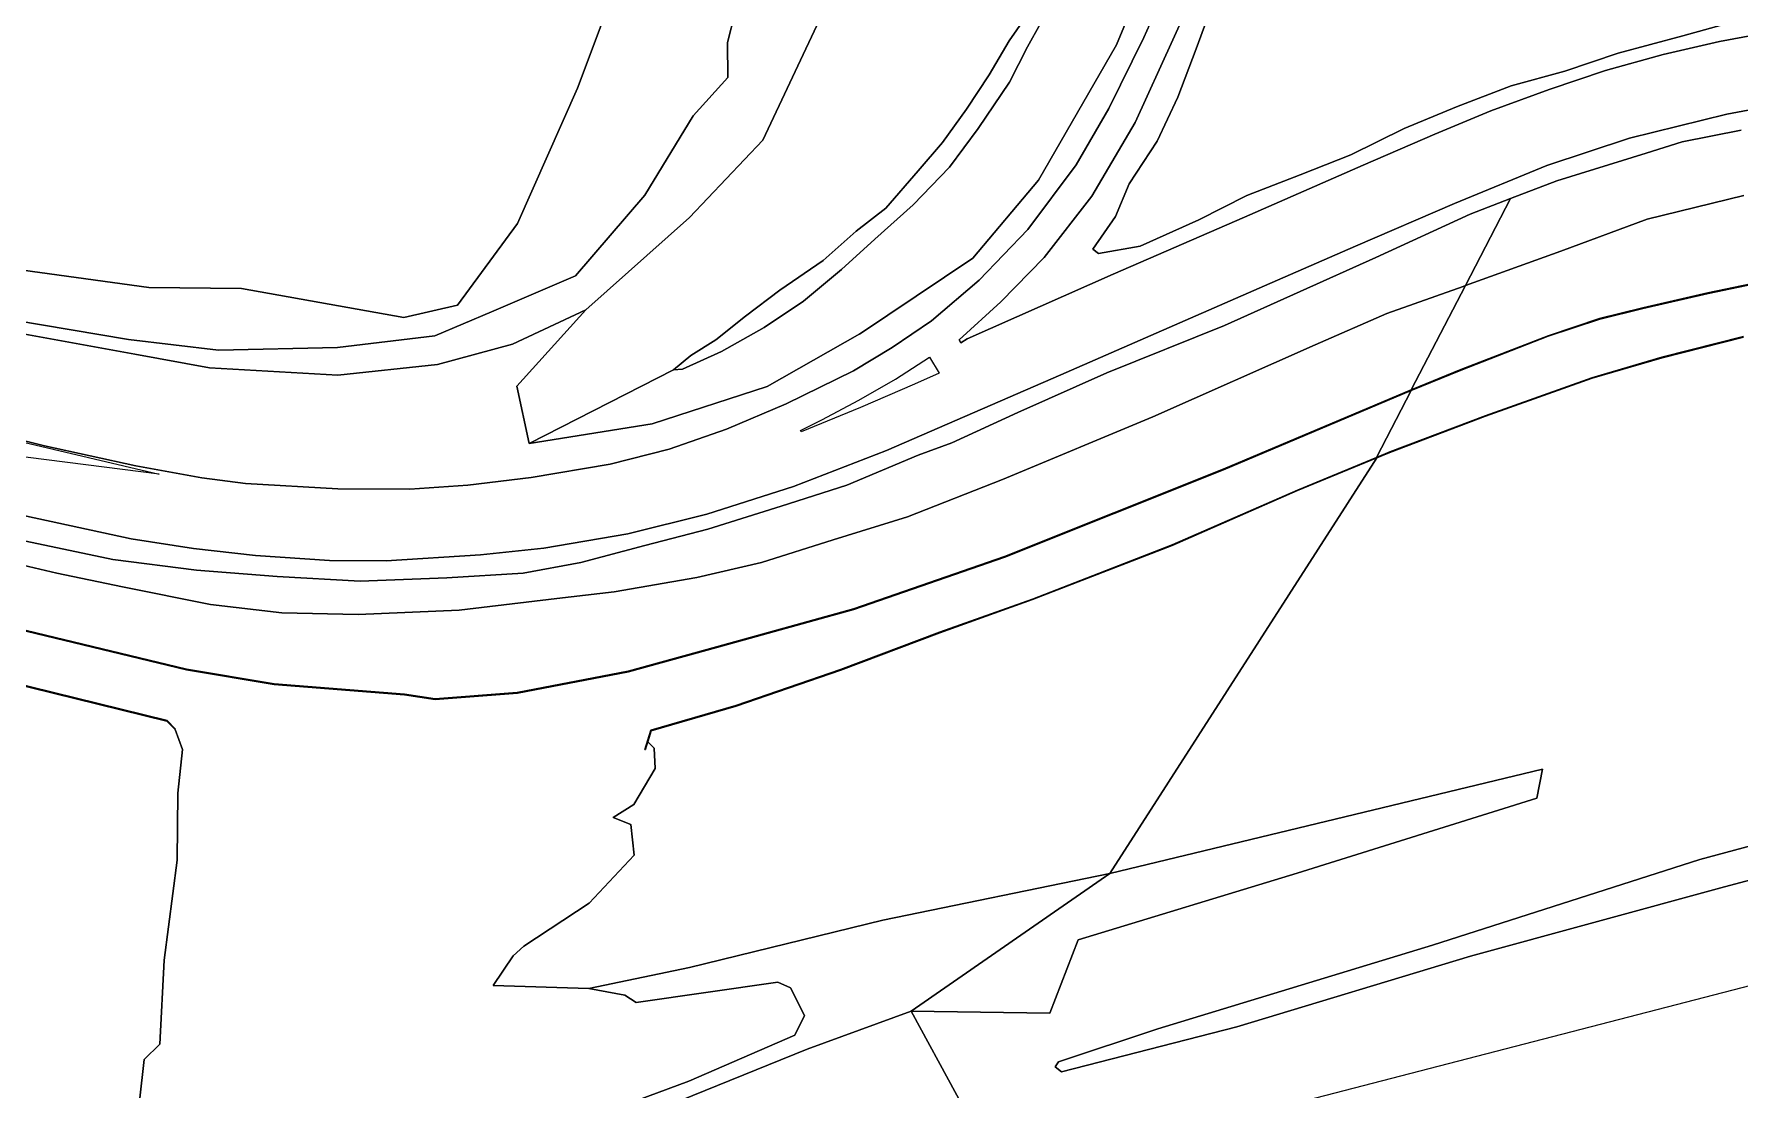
# Model space of a CAD drawing. Header units: metres. Extents: x 112942 to 118371, y 496117 to 499046.
# Drawn here: x 113098.9 to 113374.4, y 498366.9 to 498537.4 of the extents above; entities that cross this region are included whole.
import ezdxf

# ---------------------------------------------------------------- set-up
doc = ezdxf.new("R2010")
doc.units = ezdxf.units.M
doc.layers.add('B-WE-OG-TOPOKAART-G', color=7, linetype='Continuous', lineweight=18)

msp = doc.modelspace()

# ---------------------------------------------------------------- linework, layer by layer
at = {"layer": 'B-WE-OG-TOPOKAART-G'}
for points in [[(113154.633, 498640.939, 3.595), (113182.552, 498629.158, 4.023), (113203.124, 498614.659, 4.405), (113215.938, 498601.282, 4.377), (113222.841, 498587.289, 4.424), (113226.987, 498571.36, 4.179), (113226.99, 498571.343, 4.185), (113229.095, 498558.068, 4.162), (113226.212, 498540.59, 3.909), (113216.627, 498520.24, 3.058), (113204.765, 498507.783, 2.592), (113188.007, 498492.869, 2.381), (113176.195, 498487.348, 2.056), (113164.053, 498484.018, 1.838), (113147.967, 498482.338, 1.624), (113127.242, 498483.49, 1.291), (113115.156, 498485.73, 1.125), (113095.015, 498489.368, 1.072)], [(113286.846, 498556.282, 6.487), (113278.148, 498536.842, 5.695), (113272.484, 498525.369, 5.041), (113267.192, 498516.303, 4.5), (113259.408, 498505.821, 3.776), (113251.563, 498497.642, 3.241), (113243.832, 498491.114, 2.891), (113237.501, 498486.766, 2.698), (113231.248, 498482.997, 2.586), (113220.366, 498477.694, 2.361), (113210.725, 498473.614, 2.248), (113201.478, 498470.373, 2.076), (113191.941, 498467.947, 1.953), (113179.165, 498465.776, 1.766), (113168.954, 498464.565, 1.66), (113159.595, 498463.916, 1.567), (113147.941, 498463.937, 1.52), (113133.057, 498464.848, 1.477), (113126.02, 498465.762, 1.456), (113115.318, 498467.703, 1.466), (113100.607, 498470.928, 1.519), (113071.636, 498478.074, 1.458)], [(113071.636, 498478.074, 1.458), (113100.607, 498470.928, 1.519), (113115.318, 498467.703, 1.466), (113126.02, 498465.762, 1.456), (113133.057, 498464.848, 1.477), (113147.941, 498463.937, 1.52), (113159.595, 498463.916, 1.567), (113168.954, 498464.565, 1.66), (113179.165, 498465.776, 1.766), (113191.941, 498467.947, 1.953), (113201.478, 498470.373, 2.076), (113210.725, 498473.614, 2.248), (113220.366, 498477.694, 2.361), (113231.248, 498482.997, 2.586), (113237.501, 498486.766, 2.698), (113243.832, 498491.114, 2.891), (113251.563, 498497.642, 3.241), (113259.408, 498505.821, 3.776), (113267.192, 498516.303, 4.5), (113272.484, 498525.369, 5.041), (113278.148, 498536.842, 5.695), (113286.846, 498556.282, 6.487)], [(113095.015, 498489.368, 1.072), (113115.156, 498485.73, 1.125), (113127.242, 498483.49, 1.291), (113147.967, 498482.338, 1.624), (113164.053, 498484.018, 1.838), (113176.195, 498487.348, 2.056), (113188.007, 498492.869, 2.381), (113176.875, 498480.539, 1.682), (113178.869, 498471.264, 1.64), (113198.757, 498474.463, 1.769), (113198.747, 498474.449, 1.779), (113217.292, 498480.483, 2.057), (113232.253, 498488.991, 2.512), (113232.223, 498488.947, 2.511), (113250.511, 498501.212, 3.109), (113261.132, 498513.814, 3.876), (113273.713, 498535.669, 5.363), (113281.501, 498554.384, 6.331)], [(113281.501, 498554.384, 6.331), (113273.713, 498535.669, 5.363), (113261.132, 498513.814, 3.876), (113250.511, 498501.212, 3.109), (113232.223, 498488.947, 2.511), (113232.253, 498488.991, 2.512), (113217.292, 498480.483, 2.057), (113198.747, 498474.449, 1.779), (113198.757, 498474.463, 1.769), (113178.869, 498471.264, 1.64), (113202.168, 498483.199, 3.668), (113203.616, 498483.303, 3.693), (113209.918, 498486.152, 4.104), (113216.806, 498489.997, 4.505), (113223.152, 498494.266, 5.06), (113229.31, 498499.396, 5.538), (113234.675, 498504.276, 6.009), (113240.906, 498509.811, 6.258), (113246.739, 498515.907, 6.657), (113251.404, 498522.126, 7.005), (113256.456, 498529.625, 7.543)], [(113379.533, 498537.751, 6.012), (113371.102, 498536.197, 5.893), (113362.021, 498534.118, 5.774), (113352.728, 498531.494, 5.647), (113343.596, 498528.465, 5.511), (113334.216, 498524.975, 5.345), (113325.168, 498521.25, 5.139), (113313.581, 498516.215, 4.84), (113294.376, 498507.842, 4.337), (113273.209, 498498.598, 3.715), (113249.604, 498488.176, 3.072), (113248.586, 498487.513, 3.047), (113248.325, 498488.001, 3.099), (113255.037, 498494.136, 3.481), (113262.056, 498501.306, 3.907), (113269.744, 498511.201, 4.556), (113276.768, 498523.129, 5.246), (113288.919, 498549.864, 6.448)], [(113288.919, 498549.864, 6.448), (113276.768, 498523.129, 5.246), (113269.744, 498511.201, 4.556), (113262.056, 498501.306, 3.907), (113255.037, 498494.136, 3.481), (113248.325, 498488.001, 3.099), (113248.586, 498487.513, 3.047), (113249.604, 498488.176, 3.072), (113273.209, 498498.598, 3.715), (113294.376, 498507.842, 4.337), (113313.581, 498516.215, 4.84), (113325.168, 498521.25, 5.139), (113334.216, 498524.975, 5.345), (113343.596, 498528.465, 5.511), (113352.728, 498531.494, 5.647), (113362.021, 498534.118, 5.774), (113371.102, 498536.197, 5.893), (113379.533, 498537.751, 6.012)], [(113076.274, 498502.111, 0.217), (113117.437, 498496.479, 0.164), (113132.41, 498496.31, 0.447), (113149.569, 498493.26, 0.669), (113158.634, 498491.604, 0.8), (113167.289, 498493.632, 0.83), (113177.002, 498506.79, 0.346), (113186.677, 498528.631, 0.524), (113192.441, 498544.039, 0.679)], [(113192.441, 498544.039, 0.679), (113186.677, 498528.631, 0.524), (113177.002, 498506.79, 0.346), (113167.289, 498493.632, 0.83), (113158.634, 498491.604, 0.8), (113149.569, 498493.26, 0.669), (113132.41, 498496.31, 0.447), (113117.437, 498496.479, 0.164), (113076.274, 498502.111, 0.217)], [(113095.633, 498491.199, 0.627), (113114.128, 498488.074, 0.733), (113128.679, 498486.373, 0.813), (113147.902, 498486.774, 0.876), (113163.644, 498488.687, 0.983), (113172.799, 498492.538, 0.938), (113186.333, 498498.373, 1.15), (113197.548, 498511.399, 0.988), (113205.378, 498524.166, 0.76), (113210.975, 498530.354, 0.971), (113210.886, 498536.039, 1.111), (113213.395, 498545.753, 1.051)], [(113213.395, 498545.753, 1.051), (113210.886, 498536.039, 1.111), (113210.975, 498530.354, 0.971), (113205.378, 498524.166, 0.76), (113197.548, 498511.399, 0.988)], [(113260.094, 498541.632, 7.958), (113256.409, 498536.287, 7.634), (113253.145, 498530.784, 7.402), (113249.483, 498525.292, 7.079), (113245.61, 498519.876, 6.752), (113241.699, 498515.289, 6.431), (113236.489, 498509.291, 6.066), (113231.68, 498505.584, 5.71), (113226.346, 498500.852, 5.334), (113219.358, 498496.067, 4.709), (113213.782, 498491.839, 4.277), (113209.029, 498488.024, 4.031), (113204.955, 498485.471, 3.866), (113202.168, 498483.199, 3.668), (113178.869, 498471.264, 1.64), (113176.875, 498480.539, 1.682), (113188.007, 498492.869, 2.381), (113204.765, 498507.783, 2.592), (113216.627, 498520.24, 3.058), (113226.212, 498540.59, 3.909)], [(113263.572, 498542.848, 8.136), (113259.354, 498535.336, 7.789), (113256.456, 498529.625, 7.543), (113251.404, 498522.126, 7.005), (113246.739, 498515.907, 6.657), (113240.906, 498509.811, 6.258), (113234.675, 498504.276, 6.009), (113229.31, 498499.396, 5.538), (113223.152, 498494.266, 5.06), (113216.806, 498489.997, 4.505), (113209.918, 498486.152, 4.104), (113203.616, 498483.303, 3.693), (113202.168, 498483.199, 3.668), (113204.955, 498485.471, 3.866), (113209.029, 498488.024, 4.031), (113213.782, 498491.839, 4.277), (113219.358, 498496.067, 4.709), (113226.346, 498500.852, 5.334), (113231.68, 498505.584, 5.71), (113236.489, 498509.291, 6.066), (113241.699, 498515.289, 6.431), (113245.61, 498519.876, 6.752), (113249.483, 498525.292, 7.079), (113253.145, 498530.784, 7.402), (113256.409, 498536.287, 7.634), (113260.094, 498541.632, 7.958)], [(113256.456, 498529.625, 7.543), (113259.354, 498535.336, 7.789), (113263.572, 498542.848, 8.136)], [(113375.124, 498539.845, 5.81), (113365.187, 498537.132, 5.567), (113354.775, 498534.286, 5.484), (113346.129, 498531.411, 5.314), (113337.476, 498529.024, 5.19), (113328.629, 498525.626, 4.982), (113320.211, 498522.151, 4.762), (113311.603, 498517.902, 4.536), (113303.381, 498514.683, 4.335), (113294.767, 498511.335, 4.068), (113287.029, 498507.37, 3.755), (113277.575, 498503.138, 3.638), (113270.841, 498501.986, 3.826), (113269.893, 498502.654, 3.89), (113273.566, 498507.932, 4.375), (113275.778, 498513.221, 4.511), (113280.303, 498520.088, 4.886), (113283.648, 498527.189, 5.02), (113286.6, 498535.006, 5.277), (113289.65, 498543.408, 5.799)], [(113289.65, 498543.408, 5.799), (113286.6, 498535.006, 5.277), (113283.648, 498527.189, 5.02), (113280.303, 498520.088, 4.886), (113275.778, 498513.221, 4.511), (113273.566, 498507.932, 4.375), (113269.893, 498502.654, 3.89), (113270.841, 498501.986, 3.826), (113277.575, 498503.138, 3.638), (113287.029, 498507.37, 3.755), (113294.767, 498511.335, 4.068), (113303.381, 498514.683, 4.335), (113311.603, 498517.902, 4.536), (113320.211, 498522.151, 4.762), (113328.629, 498525.626, 4.982), (113337.476, 498529.024, 5.19), (113346.129, 498531.411, 5.314), (113354.775, 498534.286, 5.484), (113365.187, 498537.132, 5.567), (113375.124, 498539.845, 5.81)], [(113094.459, 498460.257, 1.473), (113114.561, 498455.886, 1.641), (113124.636, 498454.307, 1.702), (113134.688, 498453.207, 1.824), (113146.6, 498452.406, 1.894), (113155.763, 498452.344, 1.977), (113171.023, 498453.303, 2.104), (113181.211, 498454.37, 2.208), (113194.824, 498456.692, 2.374), (113207.565, 498459.877, 2.587), (113221.584, 498464.319, 2.768), (113236.579, 498470.132, 3.02), (113264.745, 498482.354, 3.483), (113297.64, 498496.742, 4.121), (113312.316, 498503.137, 4.374), (113328.332, 498510.038, 4.668), (113343.231, 498516.146, 4.94), (113356.566, 498520.578, 5.149), (113372.287, 498524.475, 5.348), (113388.335, 498527.463, 5.568)], [(113388.335, 498527.463, 5.568), (113372.287, 498524.475, 5.348), (113356.566, 498520.578, 5.149), (113343.231, 498516.146, 4.94), (113328.332, 498510.038, 4.668), (113312.316, 498503.137, 4.374), (113297.64, 498496.742, 4.121), (113264.745, 498482.354, 3.483), (113236.579, 498470.132, 3.02), (113221.584, 498464.319, 2.768), (113207.565, 498459.877, 2.587), (113194.824, 498456.692, 2.374), (113181.211, 498454.37, 2.208), (113171.023, 498453.303, 2.104), (113155.763, 498452.344, 1.977), (113146.6, 498452.406, 1.894), (113134.688, 498453.207, 1.824), (113124.636, 498454.307, 1.702), (113114.561, 498455.886, 1.641), (113094.459, 498460.257, 1.473)], [(113374.645, 498521.855, 5.103), (113365.119, 498519.979, 5.007), (113359.305, 498518.146, 4.877), (113344.871, 498513.704, 4.697), (113337.385, 498510.828, 4.599), (113330.844, 498508.314, 4.513), (113315.594, 498501.31, 4.15), (113291.181, 498490.317, 3.71), (113272.17, 498482.681, 3.473), (113257.774, 498476.296, 3.24), (113247.131, 498471.381, 3.063), (113241.708, 498469.416, 2.797), (113230.157, 498464.579, 2.617), (113219.578, 498461.161, 2.48), (113207.719, 498457.47, 2.33), (113197.533, 498454.792, 2.177), (113187.221, 498452.074, 1.94), (113177.875, 498450.368, 1.777), (113165.583, 498449.581, 1.737), (113151.57, 498449.028, 1.667), (113138.169, 498449.79, 1.547), (113125.118, 498450.809, 1.457), (113111.598, 498452.531, 1.33), (113096.53, 498455.75, 1.157)], [(113375.048, 498511.322, -0.057), (113359.421, 498507.529, -0.05), (113345.516, 498502.325, -0.037), (113330.11, 498496.793, -0.05), (113337.385, 498510.828, 4.599), (113344.871, 498513.704, 4.697), (113359.305, 498518.146, 4.877), (113365.119, 498519.979, 5.007), (113374.645, 498521.855, 5.103)], [(113197.548, 498511.399, 0.988), (113186.333, 498498.373, 1.15), (113172.799, 498492.538, 0.938), (113163.644, 498488.687, 0.983), (113147.902, 498486.774, 0.876), (113128.679, 498486.373, 0.813), (113114.128, 498488.074, 0.733), (113095.633, 498491.199, 0.627)], [(113380.391, 498497.901, -0.817), (113369.262, 498495.603, -0.833), (113358.73, 498493.165, -0.817), (113351.746, 498491.444, -0.74), (113343.433, 498488.684, -0.727), (113329.362, 498483.224, -0.747), (113321.297, 498479.958, -0.732), (113330.11, 498496.793, -0.05), (113345.516, 498502.325, -0.037), (113359.421, 498507.529, -0.05), (113375.048, 498511.322, -0.057)], [(113096.53, 498455.75, 1.157), (113111.598, 498452.531, 1.33), (113125.118, 498450.809, 1.457), (113138.169, 498449.79, 1.547), (113151.57, 498449.028, 1.667), (113165.583, 498449.581, 1.737), (113177.875, 498450.368, 1.777), (113187.221, 498452.074, 1.94), (113197.533, 498454.792, 2.177), (113207.719, 498457.47, 2.33), (113219.578, 498461.161, 2.48), (113230.157, 498464.579, 2.617), (113241.708, 498469.416, 2.797), (113247.131, 498471.381, 3.063), (113257.774, 498476.296, 3.24), (113272.17, 498482.681, 3.473), (113291.181, 498490.317, 3.71), (113315.594, 498501.31, 4.15), (113330.844, 498508.314, 4.513), (113337.385, 498510.828, 4.599), (113330.11, 498496.793, -0.05)], [(113375.002, 498488.559, -1.018), (113361.811, 498485.208, -1.018), (113350.506, 498481.908, -1.018), (113333.271, 498475.768, -1.018), (113317.858, 498469.929, -1.018), (113315.725, 498469.042, -1.018), (113321.335, 498479.865, -1.018), (113329.399, 498483.131, -1.018), (113343.467, 498488.59, -1.018), (113351.774, 498491.348, -1.018), (113358.753, 498493.068, -1.018), (113369.283, 498495.505, -1.018), (113380.408, 498497.802, -1.018)], [(113380.408, 498497.802, -1.018), (113369.283, 498495.505, -1.018), (113358.753, 498493.068, -1.018), (113351.774, 498491.348, -1.018), (113343.467, 498488.59, -1.018), (113329.399, 498483.131, -1.018), (113321.335, 498479.865, -1.018), (113321.297, 498479.958, -0.732), (113329.362, 498483.224, -0.747), (113343.433, 498488.684, -0.727), (113351.746, 498491.444, -0.74), (113358.73, 498493.165, -0.817), (113369.262, 498495.603, -0.833), (113380.391, 498497.901, -0.817)], [(113330.11, 498496.793, -0.05), (113329.707, 498496.648, -0.05), (113317.396, 498492.248, -0.117), (113305.818, 498487.204, -0.053), (113279.6, 498475.612, -0.103), (113255.307, 498465.478, -0.13), (113239.951, 498459.455, -0.39), (113227.968, 498455.739, -0.333), (113216.393, 498452.063, -0.44), (113205.923, 498449.625, -0.277), (113192.597, 498447.315, -0.067), (113183.335, 498446.23, -0.017), (113167.567, 498444.379, -0.05), (113151.265, 498443.687, -0.057), (113138.893, 498443.918, -0.087), (113127.37, 498445.287, -0.177), (113113.189, 498448.165, -0.323), (113102.571, 498450.342, -0.36), (113091.515, 498452.914, -0.42)], [(113091.515, 498452.914, -0.42), (113102.571, 498450.342, -0.36), (113113.189, 498448.165, -0.323), (113127.37, 498445.287, -0.177), (113138.893, 498443.918, -0.087), (113151.265, 498443.687, -0.057), (113167.567, 498444.379, -0.05), (113183.335, 498446.23, -0.017), (113192.597, 498447.315, -0.067), (113205.923, 498449.625, -0.277), (113216.393, 498452.063, -0.44), (113227.968, 498455.739, -0.333), (113239.951, 498459.455, -0.39), (113255.307, 498465.478, -0.13), (113279.6, 498475.612, -0.103), (113305.818, 498487.204, -0.053), (113317.396, 498492.248, -0.117), (113329.707, 498496.648, -0.05), (113330.11, 498496.793, -0.05), (113321.297, 498479.958, -0.732)], [(113377.877, 498384.219, -0.963), (113255.32, 498352.515, -0.974), (113240.537, 498379.615, -0.856), (113262.965, 498379.293, -0.856), (113267.51, 498391.135, -0.827), (113302.911, 498401.908, -0.873), (113341.602, 498414.042, -0.896), (113342.528, 498418.696, -0.907), (113272.673, 498401.847, -0.936), (113315.763, 498468.95, -0.738), (113317.895, 498469.836, -0.743), (113333.305, 498475.674, -0.737), (113350.537, 498481.813, -0.71), (113361.837, 498485.112, -0.783), (113375.025, 498488.462, -0.787)], [(113375.025, 498488.462, -0.787), (113361.837, 498485.112, -0.783), (113350.537, 498481.813, -0.71), (113333.305, 498475.674, -0.737), (113317.895, 498469.836, -0.743), (113315.763, 498468.95, -0.738), (113315.725, 498469.042, -1.018), (113317.858, 498469.929, -1.018), (113333.271, 498475.768, -1.018), (113350.506, 498481.908, -1.018), (113361.811, 498485.208, -1.018), (113375.002, 498488.559, -1.018)], [(113222.802, 498473.185, 2.591), (113222.705, 498473.378, 2.579), (113226.14, 498475.09, 2.615), (113232.136, 498478.259, 2.724), (113238.04, 498481.664, 2.821), (113243.538, 498485.204, 2.947), (113245.081, 498482.641, 3.026), (113241.078, 498480.856, 2.94), (113232.389, 498477.113, 2.761), (113222.802, 498473.185, 2.591)], [(113049.016, 498480.463, 1.322), (113079.093, 498475.741, 1.41), (113119.129, 498466.351, 1.46), (113088.998, 498470.17, 1.434), (113080.103, 498472.399, 1.425), (113049.016, 498480.463, 1.322)], [(113321.335, 498479.865, -1.018), (113291.014, 498467.022, -1.055), (113255.671, 498452.948, -1.055), (113231.297, 498444.491, -1.055), (113209.156, 498438.338, -1.055), (113194.9, 498434.404, -1.055), (113176.955, 498430.965, -1.055), (113163.675, 498429.959, -1.055), (113158.743, 498430.722, -1.055), (113137.688, 498432.386, -1.055), (113123.493, 498434.745, -1.055), (113091.527, 498442.438, -1.055)], [(113091.527, 498442.438, -1.055), (113123.493, 498434.745, -1.055), (113137.688, 498432.386, -1.055), (113158.743, 498430.722, -1.055), (113163.675, 498429.959, -1.055), (113176.955, 498430.965, -1.055), (113194.9, 498434.404, -1.055), (113209.156, 498438.338, -1.055), (113231.297, 498444.491, -1.055), (113255.671, 498452.948, -1.055), (113291.014, 498467.022, -1.055), (113321.335, 498479.865, -1.018), (113315.725, 498469.042, -1.018)], [(113321.297, 498479.958, -0.732), (113290.976, 498467.114, -0.731), (113255.636, 498453.042, -0.731), (113231.267, 498444.586, -0.736), (113209.129, 498438.434, -0.782), (113194.878, 498434.501, -0.768), (113176.942, 498431.064, -0.751), (113163.679, 498430.059, -0.825), (113158.754, 498430.822, -0.825), (113137.7, 498432.485, -0.739), (113123.513, 498434.843, -0.776), (113091.55, 498442.536, -0.756)], [(113091.55, 498442.536, -0.756), (113123.513, 498434.843, -0.776), (113137.7, 498432.485, -0.739), (113158.754, 498430.822, -0.825), (113163.679, 498430.059, -0.825), (113176.942, 498431.064, -0.751), (113194.878, 498434.501, -0.768), (113209.129, 498438.434, -0.782), (113231.267, 498444.586, -0.736), (113255.636, 498453.042, -0.731), (113290.976, 498467.114, -0.731), (113321.297, 498479.958, -0.732), (113321.335, 498479.865, -1.018)], [(113315.725, 498469.042, -1.018), (113302.947, 498463.765, -1.055), (113282.708, 498454.922, -1.055), (113260.135, 498446.172, -1.055), (113245.143, 498440.808, -1.055), (113229.154, 498434.792, -1.055), (113212.259, 498428.989, -1.055), (113198.511, 498424.992, -1.055), (113197.534, 498421.894, -1.055), (113197.629, 498421.864, -1.055), (113197.77, 498422.311, -1.055), (113198.016, 498423.09, -0.756), (113199.034, 498422.089, -0.785), (113199.23, 498418.782, -0.782), (113195.759, 498412.991, -0.79), (113192.435, 498410.891, -0.819), (113195.275, 498409.761, -0.819), (113195.805, 498404.807, -0.819), (113188.576, 498397.061, -0.81), (113178.012, 498390.096, -0.813), (113176.302, 498388.563, -0.813), (113173.047, 498383.758, -0.845), (113188.475, 498383.3, -0.839), (113194.326, 498382.232, -0.839), (113196.137, 498381.03, -0.845), (113219.036, 498384.308, -0.819), (113221.053, 498383.366, -0.819), (113223.358, 498378.933, -0.819), (113221.78, 498375.763, -0.819), (113204.641, 498368.325, -0.805), (113183.161, 498360.332, -0.805)], [(113272.673, 498401.847, -0.936), (113235.984, 498394.323, -0.896), (113204.752, 498386.692, -0.859), (113188.475, 498383.3, -0.839), (113173.047, 498383.758, -0.845), (113176.302, 498388.563, -0.813), (113178.012, 498390.096, -0.813), (113188.576, 498397.061, -0.81), (113195.805, 498404.807, -0.819), (113195.275, 498409.761, -0.819), (113192.435, 498410.891, -0.819), (113195.759, 498412.991, -0.79), (113199.23, 498418.782, -0.782), (113199.034, 498422.089, -0.785), (113198.016, 498423.09, -0.756), (113198.59, 498424.911, -0.748), (113212.289, 498428.893, -0.79), (113229.188, 498434.698, -0.79), (113245.177, 498440.714, -0.79), (113260.17, 498446.078, -0.79), (113282.746, 498454.829, -0.79), (113302.986, 498463.673, -0.79), (113315.763, 498468.95, -0.738), (113272.673, 498401.847, -0.936)], [(113315.763, 498468.95, -0.738), (113302.986, 498463.673, -0.79), (113282.746, 498454.829, -0.79), (113260.17, 498446.078, -0.79), (113245.177, 498440.714, -0.79), (113229.188, 498434.698, -0.79), (113212.289, 498428.893, -0.79), (113198.59, 498424.911, -0.748), (113198.016, 498423.09, -0.756), (113197.77, 498422.311, -1.055), (113197.629, 498421.864, -1.055), (113197.534, 498421.894, -1.055), (113198.511, 498424.992, -1.055), (113212.259, 498428.989, -1.055), (113229.154, 498434.792, -1.055), (113245.143, 498440.808, -1.055), (113260.135, 498446.172, -1.055), (113282.708, 498454.922, -1.055), (113302.947, 498463.765, -1.055), (113315.725, 498469.042, -1.018), (113315.763, 498468.95, -0.738)], [(113367.956, 498404.121, -1.119), (113324.77, 498390.307, -1.064), (113280.383, 498376.748, -1.047), (113264.362, 498371.422, -1.012), (113263.823, 498370.658, -1.012), (113264.819, 498369.842, -1.012), (113293.168, 498377.115, -1.086), (113330.909, 498388.504, -1.112), (113371.359, 498399.564, -1.035), (113386.473, 498403.553, -1.119), (113420.194, 498414.169, -1.087), (113430.076, 498416.353, -1.05), (113454.588, 498423.499, -1.03), (113489.501, 498434.303, -1.055), (113512.964, 498442.02, -1.061), (113523.364, 498447.727, -1.061), (113522.099, 498450.604, -1.061), (113510.207, 498446.275, -1.067), (113485.202, 498439.67, -1.081), (113464.546, 498434.91, -1.053), (113434.32, 498424.146, -1.073), (113385.542, 498408.843, -1.107), (113367.956, 498404.121, -1.119)], [(113367.956, 498404.121, -1.119), (113385.542, 498408.843, -1.107), (113434.32, 498424.146, -1.073), (113464.546, 498434.91, -1.053), (113485.202, 498439.67, -1.081), (113510.207, 498446.275, -1.067), (113522.099, 498450.604, -1.061), (113523.364, 498447.727, -1.061), (113512.964, 498442.02, -1.061), (113489.501, 498434.303, -1.055), (113454.588, 498423.499, -1.03), (113430.076, 498416.353, -1.05), (113420.194, 498414.169, -1.087), (113386.473, 498403.553, -1.119), (113371.359, 498399.564, -1.035), (113330.909, 498388.504, -1.112), (113293.168, 498377.115, -1.086), (113264.819, 498369.842, -1.012), (113263.823, 498370.658, -1.012), (113264.362, 498371.422, -1.012), (113280.383, 498376.748, -1.047), (113324.77, 498390.307, -1.064), (113367.956, 498404.121, -1.119)], [(113113.826, 498355.059, -0.796), (113019.711, 498393.417, -0.699), (113029.367, 498422.873, -0.699), (113037.095, 498445.668, -0.617), (113038.669, 498446.556, -0.617), (113062.217, 498440.669, -0.597), (113090.787, 498433.737, -0.637), (113120.36, 498426.444, -0.674), (113121.673, 498425.092, -0.674), (113122.881, 498421.885, -0.674), (113122.139, 498414.815, -0.725), (113122.026, 498403.981, -0.742), (113119.885, 498387.839, -0.796), (113119.201, 498374.302, -0.796), (113116.685, 498371.815, -0.796), (113115.142, 498357.879, -0.796), (113113.826, 498355.059, -0.796)], [(113121.673, 498425.092, -0.674), (113120.36, 498426.444, -0.674), (113090.787, 498433.737, -0.637), (113062.217, 498440.669, -0.597), (113038.669, 498446.556, -0.617), (113037.095, 498445.668, -0.617), (113037.045, 498445.755, -1.055), (113038.654, 498446.663, -1.055), (113062.241, 498440.766, -1.055), (113090.811, 498433.834, -1.055), (113120.412, 498426.534, -1.055), (113121.745, 498425.161, -1.055), (113121.673, 498425.092, -0.674)], [(113115.142, 498357.879, -0.796), (113116.685, 498371.815, -0.796), (113119.201, 498374.302, -0.796), (113119.885, 498387.839, -0.796), (113122.026, 498403.981, -0.742), (113122.139, 498414.815, -0.725), (113122.881, 498421.885, -0.674), (113121.673, 498425.092, -0.674), (113121.745, 498425.161, -1.055), (113120.412, 498426.534, -1.055), (113090.811, 498433.834, -1.055)], [(113240.537, 498379.615, -0.856), (113272.673, 498401.847, -0.936), (113342.528, 498418.696, -0.907), (113341.602, 498414.042, -0.896), (113302.911, 498401.908, -0.873), (113267.51, 498391.135, -0.827), (113262.965, 498379.293, -0.856), (113240.537, 498379.615, -0.856)], [(113240.537, 498379.615, -0.856), (113223.77, 498373.509, -0.839), (113192.804, 498360.947, -0.816), (113180.741, 498353.771, -0.805), (113183.161, 498360.332, -0.805), (113204.641, 498368.325, -0.805), (113221.78, 498375.763, -0.819), (113223.358, 498378.933, -0.819), (113221.053, 498383.366, -0.819), (113219.036, 498384.308, -0.819), (113196.137, 498381.03, -0.845), (113194.326, 498382.232, -0.839), (113188.475, 498383.3, -0.839), (113204.752, 498386.692, -0.859), (113235.984, 498394.323, -0.896), (113272.673, 498401.847, -0.936), (113240.537, 498379.615, -0.856)], [(113240.537, 498379.615, -0.856), (113255.32, 498352.515, -0.974), (113245.472, 498349.899, -0.993), (113175.289, 498330.009, -0.987), (113171.265, 498331.597, -0.859), (113171.752, 498333.355, -0.87), (113169.667, 498334.963, -0.87), (113170.064, 498340.738, -0.87), (113169.5, 498345.059, -0.87), (113170.266, 498347.386, -0.833), (113172.029, 498348.122, -0.833), (113177.447, 498349.881, -0.833), (113180.741, 498353.771, -0.805), (113192.804, 498360.947, -0.816), (113223.77, 498373.509, -0.839), (113240.537, 498379.615, -0.856)]]:
    msp.add_polyline3d(points, dxfattribs=at)

doc.saveas('drawing.dxf')
